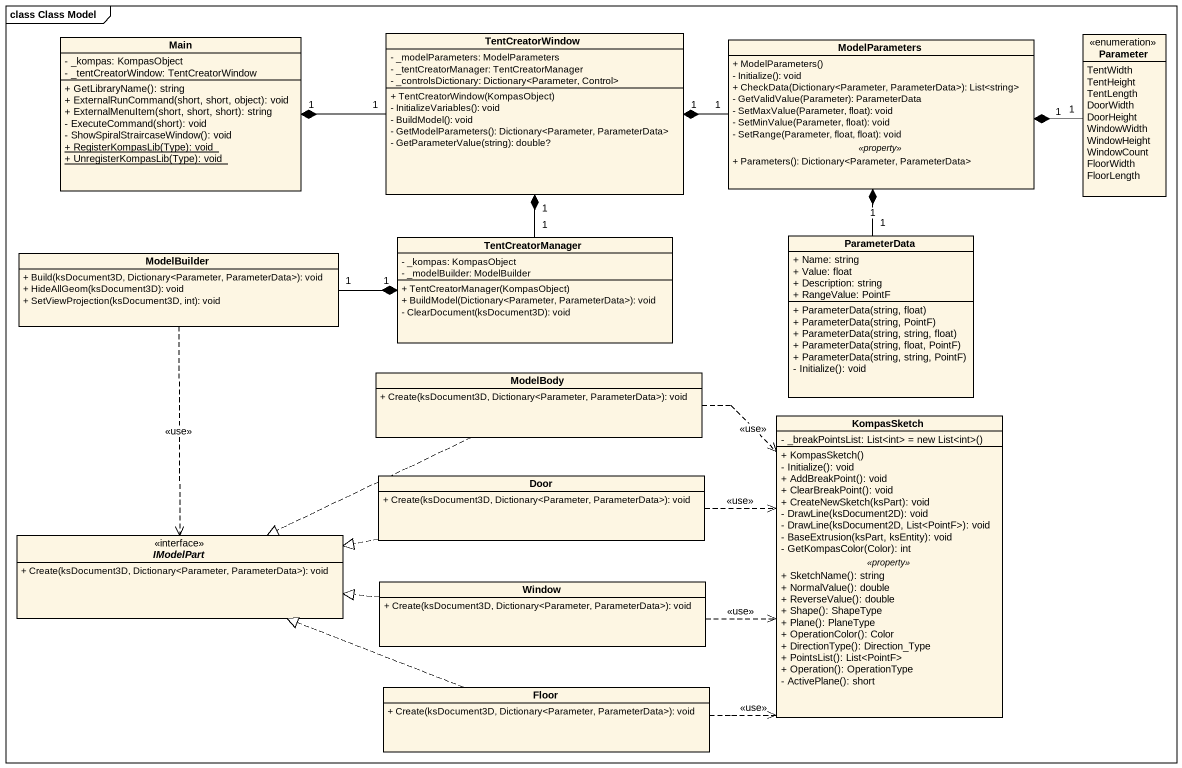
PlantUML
@startuml
mainframe class Class Model
hide circle
hide empty members
skinparam classAttributeIconSize 0
class Main {
  - _kompas: KompasObject
  - _tentCreatorWindow: TentCreatorWindow
  + GetLibraryName(): string
  + ExternalRunCommand(short, short, object): void
  + ExternalMenuItem(short, short, short): string
  - ExecuteCommand(short): void
  - ShowSpiralStraircaseWindow(): void
  {static} + RegisterKompasLib(Type): void
  {static} + UnregisterKompasLib(Type): void
}
class TentCreatorWindow {
  - _modelParameters: ModelParameters
  - _tentCreatorManager: TentCreatorManager
  - _controlsDictionary: Dictionary<Parameter, Control>
  + TentCreatorWindow(KompasObject)
  - InitializeVariables(): void
  - BuildModel(): void
  - GetModelParameters(): Dictionary<Parameter, ParameterData>
  - GetParameterValue(string): double?
}
class ModelParameters {
  + ModelParameters()
  - Initialize(): void
  + CheckData(Dictionary<Parameter, ParameterData>): List<string>
  - GetValidValue(Parameter): ParameterData
  - SetMaxValue(Parameter, float): void
  - SetMinValue(Parameter, float): void
  - SetRange(Parameter, float, float): void
  .. <<property>> ..
  + Parameters(): Dictionary<Parameter, ParameterData>
}
enum Parameter {
  TentWidth
  TentHeight
  TentLength
  DoorWidth
  DoorHeight
  WindowWidth
  WindowHeight
  WindowCount
  FloorWidth
  FloorLength
}
class ModelBuilder {
  + Build(ksDocument3D, Dictionary<Parameter, ParameterData>): void
  + HideAllGeom(ksDocument3D): void
  + SetViewProjection(ksDocument3D, int): void
}
class TentCreatorManager {
  - _kompas: KompasObject
  - _modelBuilder: ModelBuilder
  + TentCreatorManager(KompasObject)
  + BuildModel(Dictionary<Parameter, ParameterData>): void
  - ClearDocument(ksDocument3D): void
}
class ParameterData {
  + Name: string
  + Value: float
  + Description: string
  + RangeValue: PointF
  + ParameterData(string, float)
  + ParameterData(string, PointF)
  + ParameterData(string, string, float)
  + ParameterData(string, float, PointF)
  + ParameterData(string, string, PointF)
  - Initialize(): void
}
class ModelBody {
  + Create(ksDocument3D, Dictionary<Parameter, ParameterData>): void
}
class KompasSketch {
  {field} - _breakPointsList: List<int> = new List<int>()
  --
  + KompasSketch()
  - Initialize(): void
  + AddBreakPoint(): void
  + ClearBreakPoint(): void
  + CreateNewSketch(ksPart): void
  - DrawLine(ksDocument2D): void
  - DrawLine(ksDocument2D, List<PointF>): void
  - BaseExtrusion(ksPart, ksEntity): void
  - GetKompasColor(Color): int
  .. <<property>> ..
  + SketchName(): string
  + NormalValue(): double
  + ReverseValue(): double
  + Shape(): ShapeType
  + Plane(): PlaneType
  + OperationColor(): Color
  + DirectionType(): Direction_Type
  + PointsList(): List<PointF>
  + Operation(): OperationType
  - ActivePlane(): short
}
class Door {
  + Create(ksDocument3D, Dictionary<Parameter, ParameterData>): void
}
interface IModelPart <<interface>> {
  + Create(ksDocument3D, Dictionary<Parameter, ParameterData>): void
}
class Window {
  + Create(ksDocument3D, Dictionary<Parameter, ParameterData>): void
}
class Floor {
  + Create(ksDocument3D, Dictionary<Parameter, ParameterData>): void
}
TentCreatorWindow "1" -left-* "1" Main
ModelParameters "1" -left-* "1" TentCreatorWindow
Parameter "1" -left-* ModelParameters : 1
ModelBuilder "1" -right-* "1" TentCreatorManager
ModelBuilder ..> IModelPart : <<use>>
TentCreatorManager "1" -up-* "1" TentCreatorWindow
ParameterData "1" -up-* ModelParameters : 1
ModelBody .right.> KompasSketch : <<use>>
ModelBody .left.|> IModelPart
Door .right.> KompasSketch : <<use>>
Door .left.|> IModelPart
Window .right.> KompasSketch : <<use>>
Window .left.|> IModelPart
Floor .right.> KompasSketch : <<use>>
Floor .left.|> IModelPart
@enduml
